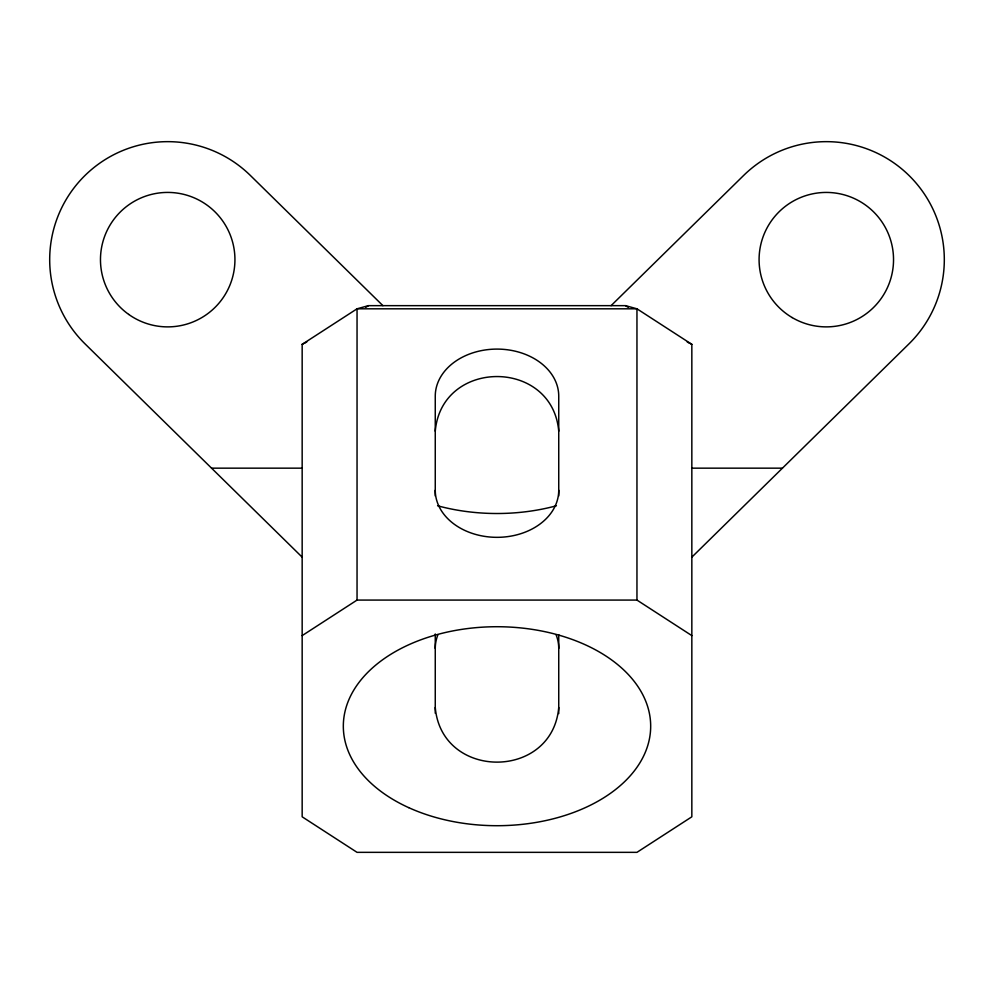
<?xml version="1.0" encoding="UTF-8"?>
<svg xmlns="http://www.w3.org/2000/svg" width="994" height="994" viewBox="0 0 994 994"><rect width="100%" height="100%" fill="white"/><g stroke="black" fill="none" stroke-linecap="round" stroke-linejoin="round"><path stroke-width="1.49" d="M435.26 431.185C441.634 358.349 552.366 358.349 558.74 431.185M558.74 707.504C552.366 780.327 441.634 780.327 435.26 707.504M611.086 305.655L743.611 175.478A118 118 0 0 1 910.479 176.957A118 118 0 0 1 909.001 343.837L691.836 557.162M302.164 344.334L357.045 308.811L368.414 305.655L625.586 305.655L636.955 308.811L691.836 344.334L691.836 816.807L636.955 852.343L357.045 852.343L302.164 816.807L302.164 344.334L303.692 343.576M365.829 307.332L368.414 305.655M302.164 635.613L357.045 600.078L636.955 600.078L691.836 635.613M304.065 343.39L305.593 342.644M305.978 342.458L306.736 342.073M211.56 468.162L302.164 468.162M691.836 468.162L782.44 468.162M687.264 342.073L688.022 342.458M688.407 342.644L689.935 343.39M690.308 343.576L691.836 344.334M625.586 305.655L628.171 307.332M382.914 305.655L250.389 175.478A118 118 0 0 0 83.521 176.957A118 118 0 0 0 84.999 343.837L302.164 557.162M636.955 600.078L636.955 308.811L357.045 308.811L357.045 600.078M558.74 495.981L558.74 396.146A61.74 47.066 0 0 0 497 349.093A61.74 47.066 0 0 0 435.26 396.146L435.26 495.981M558.74 634.706L558.74 713.593M435.26 633.973L435.26 713.22M556.416 505.772A153.672 99.487 0 0 1 437.584 505.772M558.74 490.266A61.74 47.066 0 0 1 497 537.332A61.74 47.066 0 0 1 435.26 490.266M435.26 648.411A61.74 47.066 0 0 1 437.894 634.806M556.106 634.806A61.74 47.066 0 0 1 558.74 648.411M408.671 807.625A153.672 99.487 0 0 0 650.076 735.026A153.672 99.487 0 0 0 432.253 635.986A153.672 99.487 0 0 0 408.671 807.625M792.168 317.571A67.232 67.232 0 0 0 893.531 260.254A67.232 67.232 0 0 0 793.212 201.136A67.232 67.232 0 0 0 792.168 317.571M128.735 314.439A67.232 67.232 0 0 0 234.634 266.007A67.232 67.232 0 0 0 139.732 198.514A67.232 67.232 0 0 0 128.735 314.439"/></g></svg>
